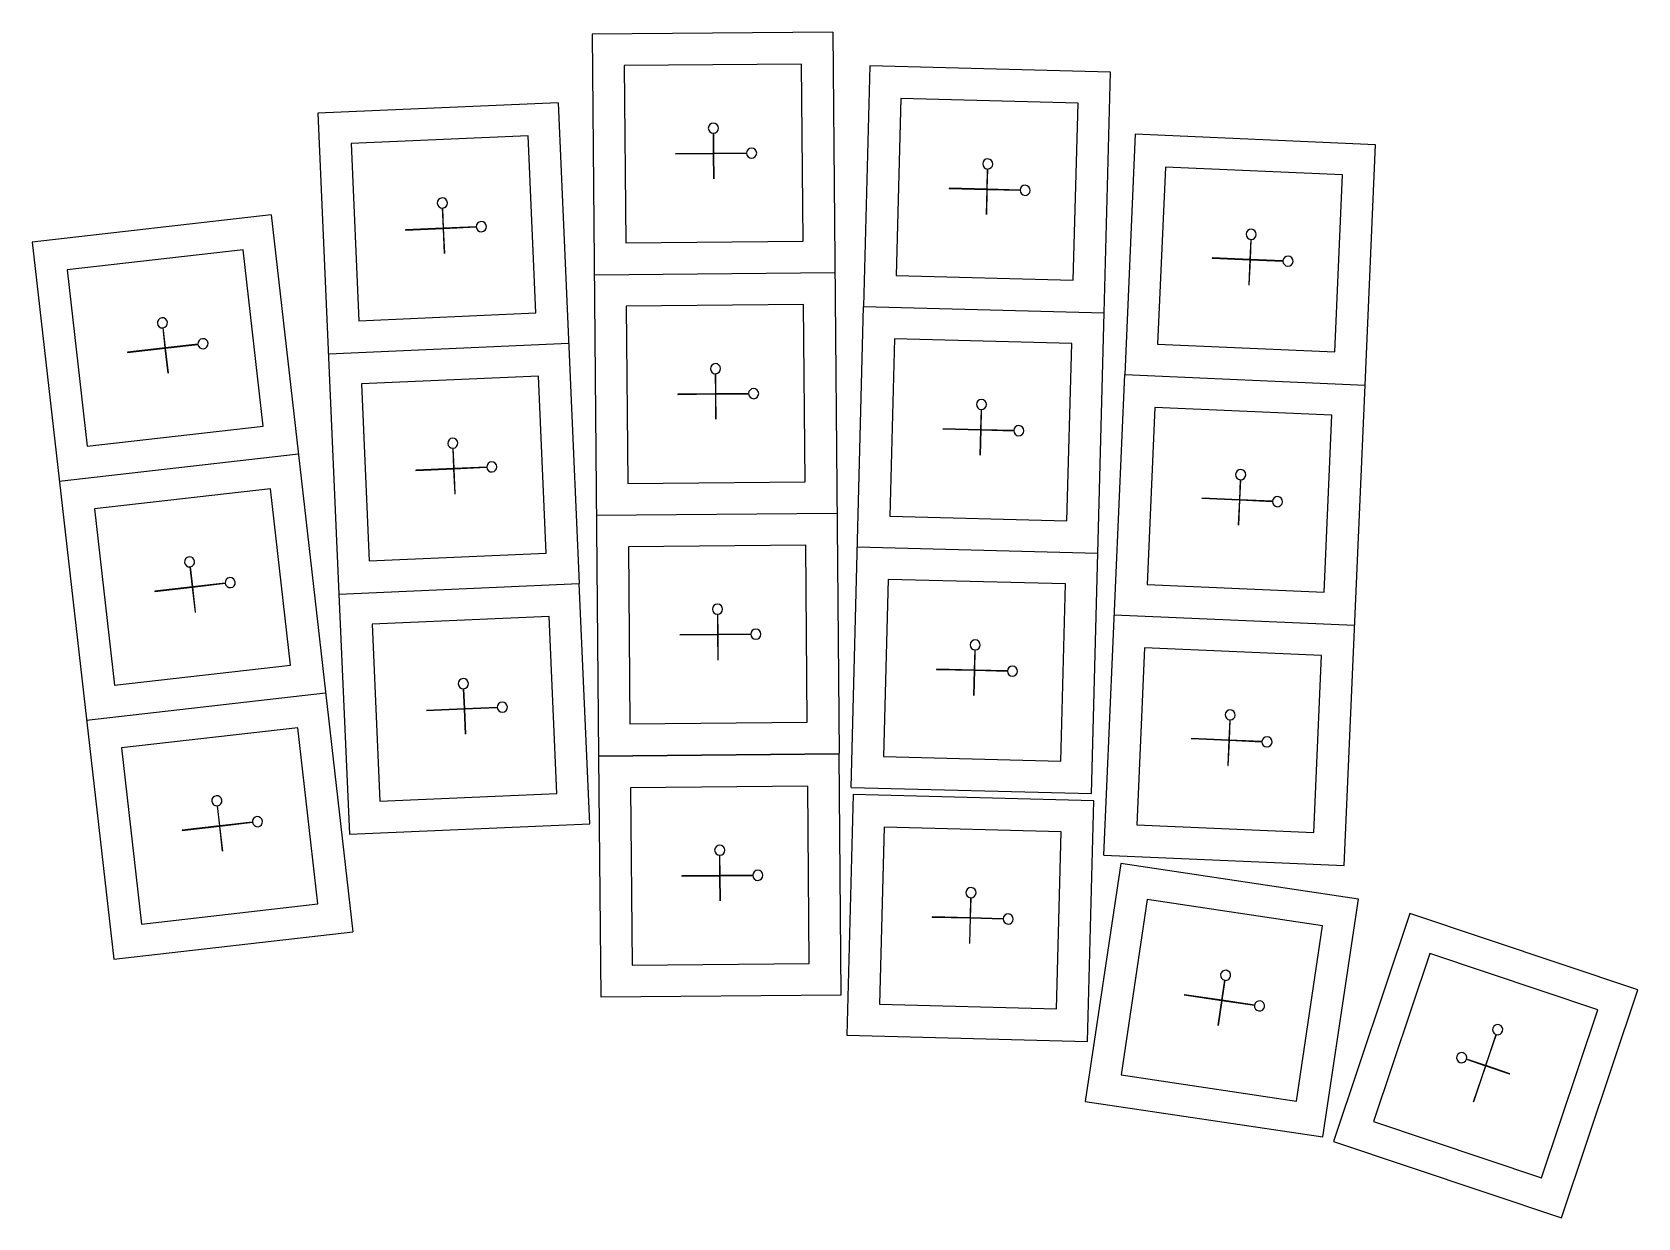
# Model space of a CAD drawing. Header units: millimetres. Extents: x 165 to 292, y -196 to -102.
import ezdxf

# ---------------------------------------------------------------- set-up
doc = ezdxf.new("R2010")
doc.units = ezdxf.units.MM

msp = doc.modelspace()

# ---------------------------------------------------------------- linework, layer by layer
for p, q in [((228.28, -102.49), (209.28, -102.66)), ((209.28, -102.66), (209.78, -159.66)), ((228.28, -102.49), (228.78, -159.49)), ((225.8, -105.02), (211.81, -105.14)), ((211.81, -105.14), (211.93, -119.14)), ((225.93, -119.02), (225.8, -105.02)), ((231.22, -105.17), (230.72, -124.16)), ((250.21, -105.66), (231.22, -105.17)), ((249.72, -124.66), (250.21, -105.66)), ((233.65, -107.73), (233.29, -121.73)), ((247.65, -108.1), (233.65, -107.73)), ((206.6, -108.08), (187.62, -108.91)), ((187.62, -108.91), (189.28, -146.88)), ((206.6, -108.08), (208.26, -146.05)), ((247.28, -122.09), (247.65, -108.1)), ((204.22, -110.69), (190.23, -111.3)), ((190.23, -111.3), (190.84, -125.29)), ((204.83, -124.68), (204.22, -110.69)), ((218.85, -110.48), (218.86, -112.07)), ((218.87, -112.07), (218.86, -110.48)), ((252.17, -110.56), (251.34, -129.54)), ((271.15, -111.39), (252.17, -110.56)), ((270.32, -130.37), (271.15, -111.39)), ((218.86, -112.07), (215.87, -112.1)), ((215.87, -112.11), (218.86, -112.08)), ((215.87, -112.1), (215.87, -112.11)), ((218.86, -112.08), (218.88, -114.08)), ((221.47, -112.05), (218.87, -112.07)), ((218.87, -112.08), (221.47, -112.06)), ((218.89, -114.08), (218.87, -112.08)), ((218.88, -114.08), (218.89, -114.08)), ((240.5, -113.31), (240.46, -114.91)), ((240.47, -114.91), (240.51, -113.31)), ((254.55, -113.16), (253.94, -127.15)), ((268.54, -113.78), (254.55, -113.16)), ((267.93, -127.76), (268.54, -113.78)), ((240.46, -114.91), (237.47, -114.83)), ((237.47, -114.83), (237.47, -114.84)), ((237.47, -114.84), (240.46, -114.92)), ((240.46, -114.92), (240.41, -116.91)), ((240.42, -116.91), (240.47, -114.92)), ((243.07, -114.97), (240.47, -114.91)), ((240.47, -114.92), (243.07, -114.98)), ((197.45, -116.39), (197.52, -117.99)), ((197.53, -117.99), (197.46, -116.39)), ((183.92, -116.93), (165.04, -119.08)), ((183.92, -116.93), (190.37, -173.56)), ((200.12, -117.87), (197.53, -117.99)), ((197.53, -118), (200.13, -117.88)), ((240.41, -116.91), (240.42, -116.91)), ((165.04, -119.08), (171.49, -175.72)), ((197.52, -117.99), (194.53, -118.12)), ((194.53, -118.13), (197.52, -118)), ((194.53, -118.12), (194.53, -118.13)), ((197.52, -118), (197.61, -119.99)), ((197.62, -119.99), (197.53, -118)), ((211.93, -119.14), (225.93, -119.02)), ((261.31, -118.86), (261.24, -120.46)), ((261.25, -120.46), (261.32, -118.87)), ((181.72, -119.7), (167.81, -121.28)), ((183.3, -133.61), (181.72, -119.7)), ((197.61, -119.99), (197.62, -119.99)), ((261.24, -120.46), (258.25, -120.33)), ((258.25, -120.33), (258.25, -120.34)), ((258.25, -120.34), (261.24, -120.47)), ((261.24, -120.47), (261.15, -122.46)), ((261.16, -122.46), (261.25, -120.47)), ((263.84, -120.57), (261.25, -120.46)), ((261.25, -120.47), (263.84, -120.58)), ((167.81, -121.28), (169.39, -135.19)), ((209.45, -121.66), (228.45, -121.49)), ((233.29, -121.73), (247.28, -122.09)), ((261.15, -122.46), (261.16, -122.46)), ((225.97, -124.02), (211.97, -124.14)), ((211.97, -124.14), (212.09, -138.14)), ((226.09, -138.01), (225.97, -124.02)), ((229.73, -162.15), (230.72, -124.16)), ((230.72, -124.16), (249.72, -124.66)), ((190.84, -125.29), (204.83, -124.68)), ((248.72, -162.64), (249.72, -124.66)), ((175.37, -125.86), (175.55, -127.44)), ((175.56, -127.44), (175.38, -125.86)), ((233.16, -126.72), (232.79, -140.72)), ((247.15, -127.09), (233.16, -126.72)), ((175.55, -127.44), (172.57, -127.78)), ((172.57, -127.78), (172.58, -127.79)), ((172.58, -127.79), (175.55, -127.45)), ((175.55, -127.45), (175.78, -129.43)), ((178.14, -127.15), (175.56, -127.44)), ((175.56, -127.45), (178.14, -127.16)), ((175.79, -129.43), (175.56, -127.45)), ((188.45, -127.9), (207.43, -127.07)), ((246.78, -141.09), (247.15, -127.09)), ((253.94, -127.15), (267.93, -127.76)), ((175.78, -129.43), (175.79, -129.43)), ((205.04, -129.67), (191.06, -130.28)), ((191.06, -130.28), (191.67, -144.27)), ((205.65, -143.66), (205.04, -129.67)), ((219.01, -129.48), (219.03, -131.07)), ((219.04, -131.07), (219.02, -129.48)), ((249.68, -167.5), (251.34, -129.54)), ((251.34, -129.54), (270.32, -130.37)), ((268.66, -168.33), (270.32, -130.37)), ((219.03, -131.07), (216.03, -131.1)), ((216.03, -131.11), (219.03, -131.08)), ((216.03, -131.1), (216.03, -131.11)), ((219.03, -131.08), (219.04, -133.08)), ((221.63, -131.05), (219.04, -131.07)), ((219.04, -131.08), (221.63, -131.06)), ((219.05, -133.08), (219.04, -131.08)), ((219.04, -133.08), (219.05, -133.08)), ((240.01, -132.31), (239.97, -133.9)), ((239.98, -133.9), (240.02, -132.31)), ((253.73, -132.15), (253.12, -146.13)), ((267.71, -132.76), (253.73, -132.15)), ((267.1, -146.74), (267.71, -132.76)), ((169.39, -135.19), (183.3, -133.61)), ((239.97, -133.9), (236.97, -133.82)), ((236.97, -133.82), (236.97, -133.83)), ((236.97, -133.83), (239.97, -133.91)), ((239.97, -133.91), (239.91, -135.9)), ((239.92, -135.9), (239.98, -133.91)), ((242.57, -133.97), (239.98, -133.9)), ((239.98, -133.91), (242.57, -133.98)), ((198.28, -135.37), (198.35, -136.97)), ((198.36, -136.97), (198.29, -135.37)), ((167.19, -137.96), (186.07, -135.81)), ((198.35, -136.97), (195.36, -137.1)), ((200.95, -136.85), (198.36, -136.97)), ((198.36, -136.98), (200.95, -136.86)), ((239.91, -135.9), (239.92, -135.9)), ((195.36, -137.11), (198.35, -136.98)), ((195.36, -137.1), (195.36, -137.11)), ((198.35, -136.98), (198.44, -138.97)), ((198.45, -138.97), (198.36, -136.98)), ((212.09, -138.14), (226.09, -138.01)), ((260.48, -137.85), (260.41, -139.44)), ((260.42, -139.44), (260.49, -137.85)), ((183.87, -138.58), (169.96, -140.16)), ((185.45, -152.49), (183.87, -138.58)), ((198.44, -138.97), (198.45, -138.97)), ((260.41, -139.44), (257.42, -139.31)), ((257.42, -139.31), (257.42, -139.32)), ((257.42, -139.32), (260.41, -139.45)), ((260.41, -139.45), (260.32, -141.44)), ((260.33, -141.44), (260.42, -139.45)), ((263.01, -139.55), (260.42, -139.44)), ((260.42, -139.45), (263.01, -139.56)), ((169.96, -140.16), (171.54, -154.07)), ((209.61, -140.66), (228.61, -140.49)), ((232.79, -140.72), (246.78, -141.09)), ((260.32, -141.44), (260.33, -141.44)), ((226.14, -143.01), (212.14, -143.14)), ((212.14, -143.14), (212.26, -157.14)), ((226.26, -157.01), (226.14, -143.01)), ((230.22, -143.15), (249.22, -143.65)), ((191.67, -144.27), (205.65, -143.66)), ((177.52, -144.73), (177.7, -146.32)), ((177.71, -146.32), (177.53, -144.73)), ((232.66, -145.72), (232.29, -159.71)), ((246.65, -146.08), (232.66, -145.72)), ((177.7, -146.32), (174.73, -146.66)), ((174.73, -146.67), (177.7, -146.33)), ((174.73, -146.66), (174.73, -146.67)), ((177.7, -146.33), (177.93, -148.31)), ((180.29, -146.02), (177.71, -146.32)), ((177.71, -146.33), (180.29, -146.03)), ((177.94, -148.31), (177.71, -146.33)), ((189.28, -146.88), (208.26, -146.05)), ((189.28, -146.88), (190.11, -165.86)), ((209.09, -165.03), (208.26, -146.05)), ((246.29, -160.08), (246.65, -146.08)), ((253.12, -146.13), (267.1, -146.74)), ((177.93, -148.31), (177.94, -148.31)), ((205.87, -148.66), (191.89, -149.27)), ((191.89, -149.27), (192.5, -163.25)), ((206.48, -162.64), (205.87, -148.66)), ((219.18, -148.48), (219.19, -150.07)), ((219.2, -150.07), (219.19, -148.48)), ((250.51, -148.52), (269.49, -149.35)), ((219.19, -150.07), (216.2, -150.1)), ((216.2, -150.11), (219.19, -150.08)), ((216.2, -150.1), (216.2, -150.11)), ((219.19, -150.08), (219.21, -152.08)), ((221.8, -150.05), (219.2, -150.07)), ((219.2, -150.08), (221.8, -150.06)), ((219.22, -152.08), (219.2, -150.08)), ((219.21, -152.08), (219.22, -152.08)), ((239.51, -151.3), (239.47, -152.89)), ((239.48, -152.89), (239.52, -151.3)), ((252.9, -151.13), (252.29, -165.12)), ((266.88, -151.74), (252.9, -151.13)), ((266.27, -165.73), (266.88, -151.74)), ((171.54, -154.07), (185.45, -152.49)), ((239.47, -152.89), (236.47, -152.82)), ((236.47, -152.82), (236.47, -152.83)), ((236.47, -152.83), (239.47, -152.9)), ((239.47, -152.9), (239.42, -154.9)), ((239.43, -154.9), (239.48, -152.9)), ((242.07, -152.96), (239.48, -152.89)), ((239.48, -152.9), (242.07, -152.97)), ((169.34, -156.84), (188.22, -154.69)), ((199.11, -154.36), (199.18, -155.95)), ((199.19, -155.95), (199.12, -154.36)), ((199.18, -155.95), (196.19, -156.08)), ((196.19, -156.09), (199.18, -155.96)), ((199.18, -155.96), (199.27, -157.95)), ((201.78, -155.84), (199.19, -155.95)), ((199.19, -155.96), (201.78, -155.85)), ((199.28, -157.95), (199.19, -155.96)), ((239.42, -154.9), (239.43, -154.9)), ((196.19, -156.08), (196.19, -156.09)), ((212.26, -157.14), (226.26, -157.01)), ((259.65, -156.83), (259.58, -158.42)), ((259.59, -158.42), (259.66, -156.83)), ((186.02, -157.45), (172.11, -159.04)), ((187.6, -171.36), (186.02, -157.45)), ((199.27, -157.95), (199.28, -157.95)), ((259.58, -158.42), (256.59, -158.29)), ((256.59, -158.29), (256.59, -158.3)), ((256.59, -158.3), (259.58, -158.43)), ((259.58, -158.43), (259.49, -160.43)), ((259.5, -160.43), (259.59, -158.43)), ((262.18, -158.54), (259.59, -158.42)), ((259.59, -158.43), (262.18, -158.55)), ((172.11, -159.04), (173.69, -172.95)), ((209.78, -159.66), (228.78, -159.49)), ((228.78, -159.54), (209.78, -159.71)), ((209.78, -159.71), (209.95, -178.71)), ((228.95, -178.54), (228.78, -159.54)), ((232.29, -159.71), (246.29, -160.08)), ((259.49, -160.43), (259.5, -160.43)), ((226.3, -162.06), (212.3, -162.19)), ((212.3, -162.19), (212.43, -176.19)), ((226.42, -176.06), (226.3, -162.06)), ((229.73, -162.15), (248.72, -162.64)), ((192.5, -163.25), (206.48, -162.64)), ((229.9, -162.72), (229.4, -181.72)), ((248.89, -163.22), (229.9, -162.72)), ((248.39, -182.22), (248.89, -163.22)), ((179.67, -163.61), (179.85, -165.2)), ((179.86, -165.2), (179.68, -163.61)), ((179.85, -165.2), (176.88, -165.54)), ((176.88, -165.55), (179.85, -165.21)), ((176.88, -165.54), (176.88, -165.55)), ((179.85, -165.21), (180.08, -167.19)), ((182.44, -164.9), (179.86, -165.2)), ((179.86, -165.21), (182.44, -164.91)), ((180.09, -167.19), (179.86, -165.21)), ((190.11, -165.86), (209.09, -165.03)), ((232.33, -165.29), (231.96, -179.28)), ((246.32, -165.66), (232.33, -165.29)), ((245.96, -179.65), (246.32, -165.66)), ((252.29, -165.12), (266.27, -165.73)), ((180.08, -167.19), (180.09, -167.19)), ((219.34, -167.52), (219.36, -169.12)), ((219.37, -169.12), (219.35, -167.52)), ((251.02, -168.17), (248.21, -186.96)), ((249.68, -167.5), (268.66, -168.33)), ((269.81, -170.98), (251.02, -168.17)), ((219.36, -169.12), (216.36, -169.15)), ((216.36, -169.16), (219.36, -169.13)), ((216.36, -169.15), (216.36, -169.16)), ((219.36, -169.13), (219.38, -171.12)), ((221.96, -169.1), (219.37, -169.12)), ((219.37, -169.13), (221.96, -169.11)), ((219.39, -171.12), (219.37, -169.13)), ((219.38, -171.12), (219.39, -171.12)), ((239.18, -170.87), (239.14, -172.46)), ((239.15, -172.46), (239.19, -170.87)), ((253.12, -171.02), (251.05, -184.86)), ((266.97, -173.09), (253.12, -171.02)), ((267, -189.77), (269.81, -170.98)), ((173.69, -172.95), (187.6, -171.36)), ((239.14, -172.46), (236.14, -172.39)), ((236.14, -172.39), (236.14, -172.4)), ((236.14, -172.4), (239.14, -172.47)), ((239.14, -172.47), (239.09, -174.47)), ((239.1, -174.47), (239.15, -172.47)), ((241.74, -172.53), (239.15, -172.46)), ((239.15, -172.47), (241.74, -172.54)), ((273.85, -172.11), (267.82, -190.13)), ((291.87, -178.14), (273.85, -172.11)), ((171.49, -175.72), (190.37, -173.56)), ((264.9, -186.93), (266.97, -173.09)), ((239.09, -174.47), (239.1, -174.47)), ((212.43, -176.19), (226.42, -176.06)), ((275.43, -175.28), (270.99, -188.55)), ((288.71, -179.72), (275.43, -175.28)), ((259.24, -177.39), (259.01, -178.97)), ((259.02, -178.97), (259.25, -177.39)), ((209.95, -178.71), (228.95, -178.54)), ((256.05, -178.53), (256.04, -178.54)), ((256.04, -178.54), (259.01, -178.98)), ((259.01, -178.97), (256.05, -178.53)), ((285.84, -196.16), (291.87, -178.14)), ((231.96, -179.28), (245.96, -179.65)), ((259.01, -178.98), (258.71, -180.95)), ((258.72, -180.95), (259.02, -178.98)), ((261.58, -179.35), (259.02, -178.97)), ((259.02, -178.98), (261.58, -179.36)), ((284.26, -193), (288.71, -179.72)), ((258.71, -180.95), (258.72, -180.95)), ((229.4, -181.72), (248.39, -182.22)), ((280.67, -181.67), (279.84, -184.13)), ((279.85, -184.13), (280.68, -181.67)), ((279.84, -184.13), (278.33, -183.62)), ((278.33, -183.63), (279.84, -184.14)), ((251.05, -184.86), (264.9, -186.93)), ((279.84, -184.14), (278.89, -186.98)), ((278.9, -186.98), (279.85, -184.14)), ((281.75, -184.77), (279.85, -184.13)), ((279.85, -184.14), (281.74, -184.78)), ((281.74, -184.78), (281.75, -184.77)), ((248.21, -186.96), (267, -189.77)), ((278.89, -186.98), (278.9, -186.98)), ((270.99, -188.55), (284.26, -193)), ((267.82, -190.13), (285.84, -196.16))]:
    msp.add_line(p, q)
for centre, start, end in [((218.85, -110.08), 271.2162, 629.7838), ((221.87, -112.05), 181.2162, 539.7838), ((240.52, -112.91), 269.2162, 627.7838), ((243.47, -114.99), 179.2162, 537.7838), ((197.44, -115.99), 273.2162, 631.7838), ((200.52, -117.86), 183.2162, 541.7838), ((261.33, -118.47), 268.2162, 626.7838), ((264.24, -120.59), 178.2162, 536.7838), ((175.33, -125.46), 277.2162, 635.7838), ((178.54, -127.11), 187.2162, 545.7838), ((219.01, -129.08), 271.2162, 629.7838), ((222.03, -131.05), 181.2162, 539.7838), ((240.02, -131.91), 269.2162, 627.7838), ((242.97, -133.98), 179.2162, 537.7838), ((198.27, -134.97), 273.2162, 631.7838), ((201.35, -136.84), 183.2162, 541.7838), ((260.5, -137.45), 268.2162, 626.7838), ((263.41, -139.58), 178.2162, 536.7838), ((177.48, -144.34), 277.2162, 635.7838), ((180.69, -145.98), 187.2162, 545.7838), ((219.18, -148.08), 271.2162, 629.7838), ((222.2, -150.05), 181.2162, 539.7838), ((239.53, -150.9), 269.2162, 627.7838), ((242.47, -152.98), 179.2162, 537.7838), ((199.1, -153.96), 273.2162, 631.7838), ((202.18, -155.82), 183.2162, 541.7838), ((259.67, -156.43), 268.2162, 626.7838), ((262.58, -158.56), 178.2162, 536.7838), ((179.63, -163.21), 277.2162, 635.7838), ((182.84, -164.86), 187.2162, 545.7838), ((219.35, -167.12), 271.2162, 629.7838), ((222.36, -169.1), 181.2162, 539.7838), ((239.2, -170.47), 269.2162, 627.7838), ((242.14, -172.55), 179.2162, 537.7838), ((259.31, -177), 262.2162, 620.7838), ((261.98, -179.42), 172.2162, 530.7838), ((280.8, -181.29), 252.2162, 610.7838), ((277.95, -183.5), 342.2162, 700.7838)]:
    msp.add_arc(centre, 0.4, start, end)

doc.saveas('drawing.dxf')
